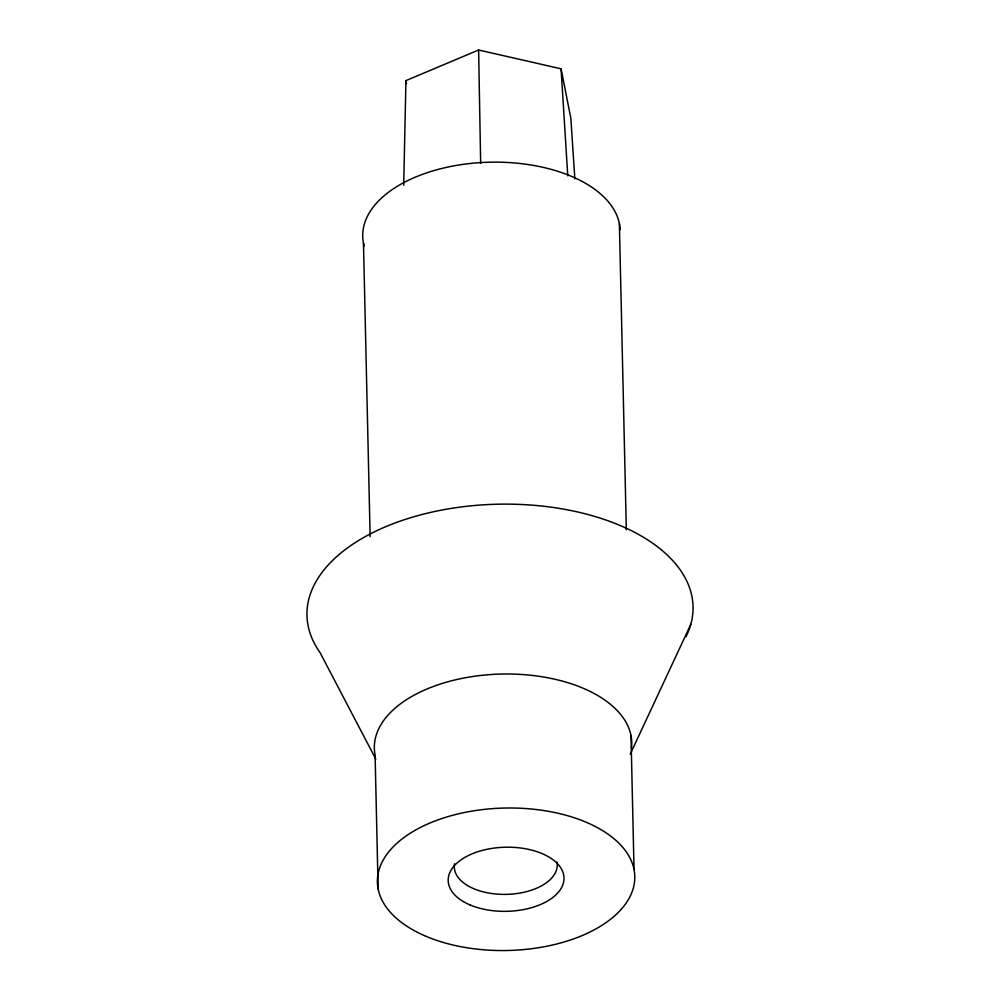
<?xml version="1.0" encoding="UTF-8"?>
<svg xmlns="http://www.w3.org/2000/svg" width="1000" height="1000" viewBox="0 0 1000 1000"><rect width="100%" height="100%" fill="white"/><g stroke="black" fill="none" stroke-linecap="round" stroke-linejoin="round"><path stroke-width="1.5" d="M403.7 185.175L405.938 80.612L478.625 50L561.075 68.812L570.837 118.238L574.837 178.912M630.25 754.15L690.8 624.35M375.825 759.125L320.025 652.562A193.1 106.862 -1.3 0 1 490.412 504.45A193.1 106.862 -1.3 0 1 686.012 636.725M405.938 80.612L406.538 83.612M561.075 68.812L567.762 175.812M619.375 223.688L626.325 529.725M631 735.55L634.038 869.538M363.475 243.15L370.138 536.7M378.137 889.013L375.1 755.013A128.725 71.237 -1.3 0 1 500.325 674.087A128.725 71.237 -1.3 0 1 631.475 747.975M478.625 50L480.662 163.375M364.137 245.975A128.725 71.237 -1.3 0 1 480.5 162.6A128.725 71.237 -1.3 0 1 620.112 229.862M556.962 861.988A51.487 28.5 -1.3 0 1 505.975 894.375A51.487 28.5 -1.3 0 1 454.562 863.8M425.475 936.087A128.725 71.237 -1.3 0 0 633.288 888.15A128.725 71.237 -1.3 0 0 459.5 813.587A128.725 71.237 -1.3 0 0 425.475 936.087M469.812 904.837A57.925 32.062 -1.3 0 0 563.325 883.263A57.925 32.062 -1.3 0 0 485.125 849.712A57.925 32.062 -1.3 0 0 469.812 904.837"/></g></svg>
